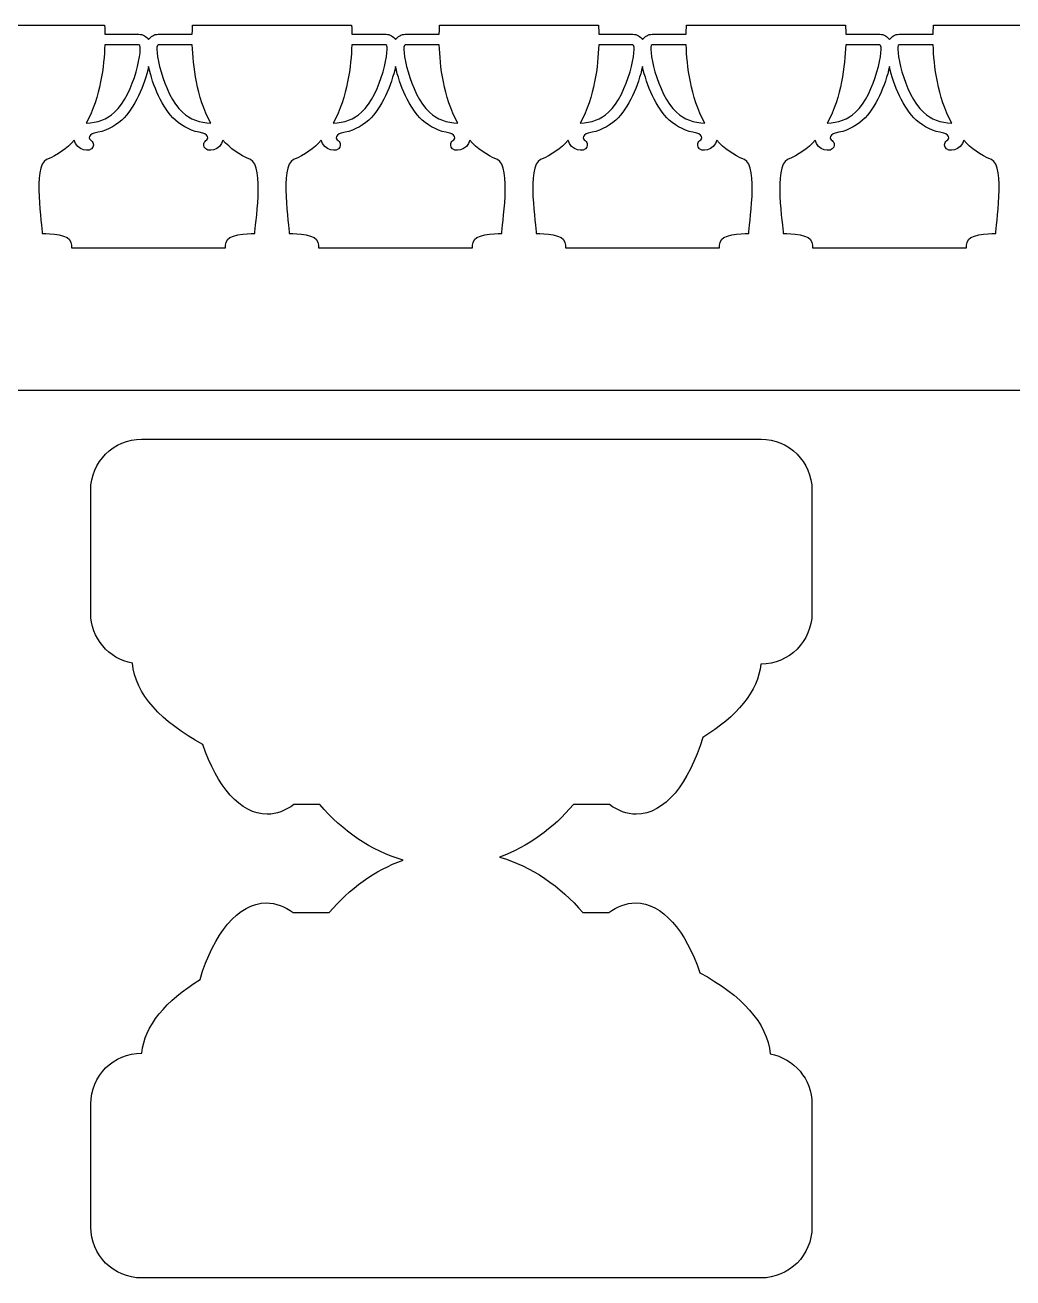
# Model space of a CAD drawing. Header units: centimetres. Extents: x -12.2 to 11, y -12.2 to 12.1.
# Drawn here: x -2.93 to 2.61, y -12.15 to -5.12 of the extents above; entities that cross this region are included whole.
import ezdxf

# ---------------------------------------------------------------- set-up
doc = ezdxf.new("R2010")
doc.units = ezdxf.units.CM
doc.header["$MEASUREMENT"] = 0
doc.layers.add('Layer 1', color=7, linetype='Continuous')

msp = doc.modelspace()

# ---------------------------------------------------------------- linework, layer by layer
at = {"layer": 'Layer 1'}
for points, knots in [([(6.08661, -5.21404), (6.07653, -5.18811), (6.05272, -5.17126), (6.02594, -5.17126), (6.02594, -5.17126), (6.02594, -5.17126), (5.83454, -5.17125), (5.83454, -5.17125), (5.83454, -5.17125), (5.83412, -5.13871), (5.83248, -5.11942), (5.83248, -5.11942), (5.83248, -5.11942), (5.83248, -5.11942), (5.38671, -5.11942), (5.38671, -5.11942), (5.38671, -5.11942), (5.38671, -5.11942), (4.94078, -5.11942), (4.94078, -5.11942), (4.94078, -5.11942), (4.94078, -5.11942), (4.93919, -5.13871), (4.93882, -5.17125), (4.93882, -5.17125), (4.93882, -5.17125), (4.74747, -5.17125), (4.74747, -5.17125), (4.74747, -5.17125), (4.72551, -5.17125), (4.70561, -5.18268), (4.69365, -5.20107), (4.69365, -5.20107), (4.68161, -5.18268), (4.66171, -5.17125), (4.63981, -5.17125), (4.63981, -5.17125), (4.63981, -5.17125), (4.44841, -5.17125), (4.44841, -5.17125), (4.44841, -5.17125), (4.44799, -5.13871), (4.4464, -5.11942), (4.4464, -5.11942), (4.4464, -5.11942), (4.4464, -5.11942), (4.00058, -5.11942), (4.00058, -5.11942), (4.00058, -5.11942), (4.00058, -5.11942), (3.55462, -5.11942), (3.55462, -5.11942), (3.55462, -5.11942), (3.55462, -5.11942), (3.55306, -5.13871), (3.55264, -5.17125), (3.55264, -5.17125), (3.55264, -5.17125), (3.36129, -5.17125), (3.36129, -5.17125), (3.36129, -5.17125), (3.33933, -5.17125), (3.31949, -5.18268), (3.3075, -5.20107), (3.3075, -5.20107), (3.29546, -5.18268), (3.27562, -5.17125), (3.25366, -5.17125), (3.25366, -5.17125), (3.25366, -5.17125), (3.06229, -5.17125), (3.06229, -5.17125), (3.06229, -5.17125), (3.06184, -5.13871), (3.06028, -5.11942), (3.06028, -5.11942), (3.06028, -5.11942), (3.06028, -5.11942), (2.61445, -5.11942), (2.61445, -5.11942), (2.61445, -5.11942), (2.61445, -5.11942), (2.1685, -5.11942), (2.1685, -5.11942), (2.1685, -5.11942), (2.1685, -5.11942), (2.16694, -5.13871), (2.16654, -5.17125), (2.16654, -5.17125), (2.16654, -5.17125), (1.97519, -5.17125), (1.97519, -5.17125), (1.97519, -5.17125), (1.95326, -5.17125), (1.93339, -5.18268), (1.92137, -5.20107), (1.92137, -5.20107), (1.90928, -5.18268), (1.88949, -5.17125), (1.86753, -5.17125), (1.86753, -5.17125), (1.86753, -5.17125), (1.67619, -5.17125), (1.67619, -5.17125), (1.67619, -5.17125), (1.67571, -5.13871), (1.67415, -5.11942), (1.67415, -5.11942), (1.67415, -5.11942), (1.67415, -5.11942), (1.2283, -5.11942), (1.2283, -5.11942), (1.2283, -5.11942), (1.2283, -5.11942), (0.78237, -5.11942), (0.78237, -5.11942), (0.78237, -5.11942), (0.78237, -5.11942), (0.78078, -5.13871), (0.78039, -5.17125), (0.78039, -5.17125), (0.78039, -5.17125), (0.58902, -5.17125), (0.58902, -5.17125), (0.58902, -5.17125), (0.56706, -5.17125), (0.54722, -5.18268), (0.53523, -5.20107), (0.53523, -5.20107), (0.52316, -5.18268), (0.50337, -5.17125), (0.48141, -5.17125), (0.48141, -5.17125), (0.48141, -5.17125), (0.29006, -5.17125), (0.29006, -5.17125), (0.29006, -5.17125), (0.28964, -5.13871), (0.288, -5.11942), (0.288, -5.11942), (0.288, -5.11942), (0.288, -5.11942), (-0.15782, -5.11942), (-0.15782, -5.11942), (-0.15782, -5.11942), (-0.15782, -5.11942), (-0.60375, -5.11942), (-0.60375, -5.11942), (-0.60375, -5.11942), (-0.60375, -5.11942), (-0.60531, -5.13871), (-0.60573, -5.17125), (-0.60573, -5.17125), (-0.60573, -5.17125), (-0.79708, -5.17125), (-0.79708, -5.17125), (-0.79708, -5.17125), (-0.81907, -5.17125), (-0.83888, -5.18268), (-0.85092, -5.20107), (-0.85092, -5.20107), (-0.86296, -5.18268), (-0.8828, -5.17125), (-0.90476, -5.17125), (-0.90476, -5.17125), (-0.90476, -5.17125), (-1.09612, -5.17125), (-1.09612, -5.17125), (-1.09612, -5.17125), (-1.09657, -5.13871), (-1.09818, -5.11942), (-1.09818, -5.11942), (-1.09818, -5.11942), (-1.09818, -5.11942), (-1.54406, -5.11942), (-1.54406, -5.11942), (-1.54406, -5.11942), (-1.54406, -5.11942), (-1.9902, -5.11942), (-1.9902, -5.11942), (-1.9902, -5.11942), (-1.9902, -5.11942), (-1.99173, -5.13871), (-1.99218, -5.17125), (-1.99218, -5.17125), (-1.99218, -5.17125), (-2.18353, -5.17125), (-2.18353, -5.17125), (-2.18353, -5.17125), (-2.20549, -5.17125), (-2.22531, -5.18268), (-2.23735, -5.20107), (-2.23735, -5.20107), (-2.24939, -5.18268), (-2.26923, -5.17125), (-2.29117, -5.17125), (-2.29117, -5.17125), (-2.29117, -5.17125), (-2.48253, -5.17125), (-2.48253, -5.17125), (-2.48253, -5.17125), (-2.48295, -5.13871), (-2.48459, -5.11942), (-2.48459, -5.11942), (-2.48459, -5.11942), (-2.48459, -5.11942), (-2.93042, -5.11942), (-2.93042, -5.11942), (-2.93042, -5.11942), (-2.93042, -5.11942), (-3.37635, -5.11942), (-3.37635, -5.11942), (-3.37635, -5.11942), (-3.37635, -5.11942), (-3.37794, -5.13871), (-3.37836, -5.17125), (-3.37836, -5.17125), (-3.37836, -5.17125), (-3.56971, -5.17125), (-3.56971, -5.17125), (-3.56971, -5.17125), (-3.59167, -5.17125), (-3.61151, -5.18268), (-3.62355, -5.20107), (-3.62355, -5.20107), (-3.63559, -5.18268), (-3.65543, -5.17125), (-3.67737, -5.17125), (-3.67737, -5.17125), (-3.67737, -5.17125), (-3.86871, -5.17125), (-3.86871, -5.17125), (-3.86871, -5.17125), (-3.86919, -5.13871), (-3.87077, -5.11942), (-3.87077, -5.11942), (-3.87077, -5.11942), (-3.87077, -5.11942), (-4.31668, -5.11942), (-4.31668, -5.11942), (-4.31668, -5.11942), (-4.31668, -5.11942), (-4.76261, -5.11942), (-4.76261, -5.11942), (-4.76261, -5.11942), (-4.76261, -5.11942), (-4.76417, -5.13871), (-4.76462, -5.17125), (-4.76462, -5.17125), (-4.76462, -5.17125), (-4.95599, -5.17125), (-4.95599, -5.17125), (-4.95599, -5.17125), (-4.97795, -5.17125), (-4.99779, -5.18268), (-5.00981, -5.20107), (-5.00981, -5.20107), (-5.02188, -5.18268), (-5.04169, -5.17125), (-5.06363, -5.17125), (-5.06363, -5.17125), (-5.06363, -5.17125), (-5.255, -5.17125), (-5.255, -5.17125), (-5.255, -5.17125), (-5.25542, -5.13871), (-5.25704, -5.11942), (-5.25704, -5.11942), (-5.25704, -5.11942), (-5.25704, -5.11942), (-5.70288, -5.11942), (-5.70288, -5.11942), (-5.70288, -5.11942), (-5.70288, -5.11942), (-6.14881, -5.11942), (-6.14881, -5.11942), (-6.14881, -5.11942), (-6.14881, -5.11942), (-6.15037, -5.13871), (-6.15082, -5.17125), (-6.15082, -5.17125), (-6.15082, -5.17125), (-6.34217, -5.17125), (-6.34217, -5.17125), (-6.34217, -5.17125), (-6.36897, -5.17125), (-6.39278, -5.1881), (-6.40284, -5.21403), (-6.40284, -5.21403), (-6.4288, -5.28108), (-6.36355, -5.54584), (-6.24552, -5.65313), (-6.24552, -5.65313), (-6.20226, -5.69239), (-6.14985, -5.71679), (-6.09098, -5.72547), (-6.09098, -5.72547), (-6.07484, -5.73116), (-6.06225, -5.74357), (-6.06349, -5.75328), (-6.06349, -5.75328), (-6.06563, -5.76947), (-6.09606, -5.77236), (-6.08331, -5.80419), (-6.08331, -5.80419), (-6.06913, -5.83964), (-5.99105, -5.82176), (-5.97906, -5.76532), (-5.97906, -5.76532), (-5.93789, -5.81123), (-5.88693, -5.84951), (-5.82401, -5.87473), (-5.82401, -5.87473), (-5.74254, -5.90743), (-5.79975, -6.25345), (-5.79975, -6.28912), (-5.79975, -6.28912), (-5.79975, -6.28912), (-5.92977, -6.28912), (-5.95271, -6.32354), (-5.95271, -6.32354), (-5.96692, -6.34479), (-5.96417, -6.36931), (-5.96417, -6.36931), (-5.96417, -6.36931), (-5.96417, -6.36931), (-5.96433, -6.36936), (-5.96436, -6.36936), (-5.96436, -6.36936), (-5.96436, -6.36936), (-6.05787, -6.36937), (-6.05787, -6.36937), (-6.05787, -6.36937), (-6.05787, -6.36937), (-6.05787, -7.17), (-6.05787, -7.17), (-6.05787, -7.17), (-6.05787, -7.17), (5.77173, -7.17), (5.77173, -7.17), (5.77173, -7.17), (5.77173, -7.17), (5.77173, -6.36937), (5.77173, -6.36937), (5.77173, -6.36937), (5.77173, -6.36937), (5.64838, -6.36937), (5.64838, -6.36937), (5.64838, -6.36937), (5.64833, -6.36937), (5.64822, -6.36932), (5.64822, -6.36932), (5.64822, -6.36932), (5.64822, -6.36932), (5.65097, -6.34474), (5.63666, -6.32355), (5.63666, -6.32355), (5.61372, -6.28913), (5.4837, -6.28913), (5.4837, -6.28913), (5.4837, -6.28913), (5.4837, -6.25344), (5.42652, -5.90744), (5.50799, -5.87474), (5.50799, -5.87474), (5.57096, -5.84947), (5.62187, -5.81129), (5.66306, -5.76533), (5.66306, -5.76533), (5.67505, -5.82177), (5.75312, -5.83965), (5.76725, -5.8042), (5.76725, -5.8042), (5.77998, -5.77237), (5.74963, -5.76951), (5.74746, -5.75329), (5.74746, -5.75329), (5.74627, -5.74358), (5.75889, -5.73117), (5.77495, -5.72548), (5.77495, -5.72548), (5.83387, -5.7168), (5.88621, -5.69241), (5.92947, -5.65314), (5.92947, -5.65314), (6.04734, -5.54585), (6.11254, -5.28108), (6.08661, -5.21404)], [0, 0, 0, 0, 0.0102041, 0.0102041, 0.0102041, 0.0102041, 0.0204082, 0.0204082, 0.0204082, 0.0204082, 0.0306122, 0.0306122, 0.0306122, 0.0306122, 0.0408163, 0.0408163, 0.0408163, 0.0408163, 0.0510204, 0.0510204, 0.0510204, 0.0510204, 0.0612245, 0.0612245, 0.0612245, 0.0612245, 0.0714286, 0.0714286, 0.0714286, 0.0714286, 0.0816327, 0.0816327, 0.0816327, 0.0816327, 0.0918367, 0.0918367, 0.0918367, 0.0918367, 0.1020408, 0.1020408, 0.1020408, 0.1020408, 0.1122449, 0.1122449, 0.1122449, 0.1122449, 0.122449, 0.122449, 0.122449, 0.122449, 0.1326531, 0.1326531, 0.1326531, 0.1326531, 0.1428571, 0.1428571, 0.1428571, 0.1428571, 0.1530612, 0.1530612, 0.1530612, 0.1530612, 0.1632653, 0.1632653, 0.1632653, 0.1632653, 0.1734694, 0.1734694, 0.1734694, 0.1734694, 0.1836735, 0.1836735, 0.1836735, 0.1836735, 0.1938776, 0.1938776, 0.1938776, 0.1938776, 0.2040816, 0.2040816, 0.2040816, 0.2040816, 0.2142857, 0.2142857, 0.2142857, 0.2142857, 0.2244898, 0.2244898, 0.2244898, 0.2244898, 0.2346939, 0.2346939, 0.2346939, 0.2346939, 0.244898, 0.244898, 0.244898, 0.244898, 0.255102, 0.255102, 0.255102, 0.255102, 0.2653061, 0.2653061, 0.2653061, 0.2653061, 0.2755102, 0.2755102, 0.2755102, 0.2755102, 0.2857143, 0.2857143, 0.2857143, 0.2857143, 0.2959184, 0.2959184, 0.2959184, 0.2959184, 0.3061224, 0.3061224, 0.3061224, 0.3061224, 0.3163265, 0.3163265, 0.3163265, 0.3163265, 0.3265306, 0.3265306, 0.3265306, 0.3265306, 0.3367347, 0.3367347, 0.3367347, 0.3367347, 0.3469388, 0.3469388, 0.3469388, 0.3469388, 0.3571429, 0.3571429, 0.3571429, 0.3571429, 0.3673469, 0.3673469, 0.3673469, 0.3673469, 0.377551, 0.377551, 0.377551, 0.377551, 0.3877551, 0.3877551, 0.3877551, 0.3877551, 0.3979592, 0.3979592, 0.3979592, 0.3979592, 0.4081633, 0.4081633, 0.4081633, 0.4081633, 0.4183673, 0.4183673, 0.4183673, 0.4183673, 0.4285714, 0.4285714, 0.4285714, 0.4285714, 0.4387755, 0.4387755, 0.4387755, 0.4387755, 0.4489796, 0.4489796, 0.4489796, 0.4489796, 0.4591837, 0.4591837, 0.4591837, 0.4591837, 0.4693878, 0.4693878, 0.4693878, 0.4693878, 0.4795918, 0.4795918, 0.4795918, 0.4795918, 0.4897959, 0.4897959, 0.4897959, 0.4897959, 0.5, 0.5, 0.5, 0.5, 0.5102041, 0.5102041, 0.5102041, 0.5102041, 0.5204082, 0.5204082, 0.5204082, 0.5204082, 0.5306122, 0.5306122, 0.5306122, 0.5306122, 0.5408163, 0.5408163, 0.5408163, 0.5408163, 0.5510204, 0.5510204, 0.5510204, 0.5510204, 0.5612245, 0.5612245, 0.5612245, 0.5612245, 0.5714286, 0.5714286, 0.5714286, 0.5714286, 0.5816327, 0.5816327, 0.5816327, 0.5816327, 0.5918367, 0.5918367, 0.5918367, 0.5918367, 0.6020408, 0.6020408, 0.6020408, 0.6020408, 0.6122449, 0.6122449, 0.6122449, 0.6122449, 0.622449, 0.622449, 0.622449, 0.622449, 0.6326531, 0.6326531, 0.6326531, 0.6326531, 0.6428571, 0.6428571, 0.6428571, 0.6428571, 0.6530612, 0.6530612, 0.6530612, 0.6530612, 0.6632653, 0.6632653, 0.6632653, 0.6632653, 0.6734694, 0.6734694, 0.6734694, 0.6734694, 0.6836735, 0.6836735, 0.6836735, 0.6836735, 0.6938776, 0.6938776, 0.6938776, 0.6938776, 0.7040816, 0.7040816, 0.7040816, 0.7040816, 0.7142857, 0.7142857, 0.7142857, 0.7142857, 0.7244898, 0.7244898, 0.7244898, 0.7244898, 0.7346939, 0.7346939, 0.7346939, 0.7346939, 0.744898, 0.744898, 0.744898, 0.744898, 0.755102, 0.755102, 0.755102, 0.755102, 0.7653061, 0.7653061, 0.7653061, 0.7653061, 0.7755102, 0.7755102, 0.7755102, 0.7755102, 0.7857143, 0.7857143, 0.7857143, 0.7857143, 0.7959184, 0.7959184, 0.7959184, 0.7959184, 0.8061224, 0.8061224, 0.8061224, 0.8061224, 0.8163265, 0.8163265, 0.8163265, 0.8163265, 0.8265306, 0.8265306, 0.8265306, 0.8265306, 0.8367347, 0.8367347, 0.8367347, 0.8367347, 0.8469388, 0.8469388, 0.8469388, 0.8469388, 0.8571429, 0.8571429, 0.8571429, 0.8571429, 0.8673469, 0.8673469, 0.8673469, 0.8673469, 0.877551, 0.877551, 0.877551, 0.877551, 0.8877551, 0.8877551, 0.8877551, 0.8877551, 0.8979592, 0.8979592, 0.8979592, 0.8979592, 0.9081633, 0.9081633, 0.9081633, 0.9081633, 0.9183673, 0.9183673, 0.9183673, 0.9183673, 0.9285714, 0.9285714, 0.9285714, 0.9285714, 0.9387755, 0.9387755, 0.9387755, 0.9387755, 0.9489796, 0.9489796, 0.9489796, 0.9489796, 0.9591837, 0.9591837, 0.9591837, 0.9591837, 0.9693878, 0.9693878, 0.9693878, 0.9693878, 0.9795918, 0.9795918, 0.9795918, 0.9795918, 1, 1, 1, 1]), ([(-2.4833, -5.231), (-2.42467, -5.231), (-2.31148, -5.231), (-2.29137, -5.231), (-2.29137, -5.231), (-2.26399, -5.231), (-2.31651, -5.50741), (-2.42829, -5.60901), (-2.42829, -5.60901), (-2.47152, -5.64819), (-2.52476, -5.66844), (-2.58712, -5.66936), (-2.58712, -5.66936), (-2.50669, -5.52373), (-2.48685, -5.34442), (-2.4833, -5.231)], [0, 0, 0, 0, 0.2, 0.2, 0.2, 0.2, 0.4, 0.4, 0.4, 0.4, 0.6, 0.6, 0.6, 0.6, 1, 1, 1, 1]), ([(-2.18374, -5.231), (-2.16361, -5.231), (-2.05047, -5.231), (-1.99181, -5.231), (-1.99181, -5.231), (-1.98824, -5.34443), (-1.96845, -5.52374), (-1.88804, -5.66936), (-1.88804, -5.66936), (-1.95032, -5.66843), (-2.00364, -5.64819), (-2.04684, -5.60901), (-2.04684, -5.60901), (-2.15858, -5.50741), (-2.21112, -5.231), (-2.18374, -5.231)], [0, 0, 0, 0, 0.2, 0.2, 0.2, 0.2, 0.4, 0.4, 0.4, 0.4, 0.6, 0.6, 0.6, 0.6, 1, 1, 1, 1]), ([(-1.09707, -5.231), (-1.03849, -5.231), (-0.92525, -5.231), (-0.90517, -5.231), (-0.90517, -5.231), (-0.87776, -5.231), (-0.93031, -5.50741), (-1.04207, -5.60901), (-1.04207, -5.60901), (-1.08528, -5.64819), (-1.13859, -5.66844), (-1.2009, -5.66936), (-1.2009, -5.66936), (-1.12048, -5.52373), (-1.10064, -5.34442), (-1.09707, -5.231)], [0, 0, 0, 0, 0.2, 0.2, 0.2, 0.2, 0.4, 0.4, 0.4, 0.4, 0.6, 0.6, 0.6, 0.6, 1, 1, 1, 1]), ([(-0.79751, -5.231), (-0.7774, -5.231), (-0.66427, -5.231), (-0.60558, -5.231), (-0.60558, -5.231), (-0.60203, -5.34443), (-0.58222, -5.52374), (-0.50184, -5.66936), (-0.50184, -5.66936), (-0.56412, -5.66843), (-0.61744, -5.64819), (-0.66062, -5.60901), (-0.66062, -5.60901), (-0.77237, -5.50741), (-0.82489, -5.231), (-0.79751, -5.231)], [0, 0, 0, 0, 0.2, 0.2, 0.2, 0.2, 0.4, 0.4, 0.4, 0.4, 0.6, 0.6, 0.6, 0.6, 1, 1, 1, 1]), ([(0.28914, -5.231), (0.34775, -5.231), (0.46096, -5.231), (0.48107, -5.231), (0.48107, -5.231), (0.50845, -5.231), (0.45593, -5.50741), (0.34417, -5.60901), (0.34417, -5.60901), (0.30094, -5.64819), (0.2477, -5.66844), (0.18531, -5.66936), (0.18531, -5.66936), (0.26575, -5.52373), (0.28559, -5.34442), (0.28914, -5.231)], [0, 0, 0, 0, 0.2, 0.2, 0.2, 0.2, 0.4, 0.4, 0.4, 0.4, 0.6, 0.6, 0.6, 0.6, 1, 1, 1, 1]), ([(0.5887, -5.231), (0.60886, -5.231), (0.72197, -5.231), (0.78063, -5.231), (0.78063, -5.231), (0.7842, -5.34443), (0.80402, -5.52374), (0.8844, -5.66936), (0.8844, -5.66936), (0.82212, -5.66843), (0.7688, -5.64819), (0.72562, -5.60901), (0.72562, -5.60901), (0.61386, -5.50741), (0.56131, -5.231), (0.5887, -5.231)], [0, 0, 0, 0, 0.2, 0.2, 0.2, 0.2, 0.4, 0.4, 0.4, 0.4, 0.6, 0.6, 0.6, 0.6, 1, 1, 1, 1]), ([(1.67534, -5.231), (1.73397, -5.231), (1.84719, -5.231), (1.86727, -5.231), (1.86727, -5.231), (1.89468, -5.231), (1.84211, -5.50741), (1.73035, -5.60901), (1.73035, -5.60901), (1.68712, -5.64819), (1.63386, -5.66844), (1.57152, -5.66936), (1.57152, -5.66936), (1.65195, -5.52373), (1.67185, -5.34442), (1.67534, -5.231)], [0, 0, 0, 0, 0.2, 0.2, 0.2, 0.2, 0.4, 0.4, 0.4, 0.4, 0.6, 0.6, 0.6, 0.6, 1, 1, 1, 1]), ([(1.97496, -5.231), (1.99512, -5.231), (2.10823, -5.231), (2.16692, -5.231), (2.16692, -5.231), (2.17047, -5.34443), (2.19028, -5.52374), (2.27072, -5.66936), (2.27072, -5.66936), (2.20841, -5.66843), (2.15507, -5.64819), (2.11192, -5.60901), (2.11192, -5.60901), (2.00006, -5.50741), (1.94752, -5.231), (1.97496, -5.231)], [0, 0, 0, 0, 0.2, 0.2, 0.2, 0.2, 0.4, 0.4, 0.4, 0.4, 0.6, 0.6, 0.6, 0.6, 1, 1, 1, 1]), ([(-2.80953, -5.87473), (-2.74656, -5.84946), (-2.69565, -5.81128), (-2.65448, -5.76527), (-2.65448, -5.76527), (-2.64247, -5.82176), (-2.56436, -5.83964), (-2.55023, -5.80419), (-2.55023, -5.80419), (-2.53748, -5.77236), (-2.56793, -5.76948), (-2.57007, -5.75323), (-2.57007, -5.75323), (-2.57126, -5.74357), (-2.55867, -5.73116), (-2.54255, -5.7254), (-2.54255, -5.7254), (-2.48365, -5.7168), (-2.43127, -5.69238), (-2.38803, -5.65314), (-2.38803, -5.65314), (-2.31376, -5.5857), (-2.26047, -5.456), (-2.23753, -5.35234), (-2.23753, -5.35234), (-2.21459, -5.456), (-2.16128, -5.5857), (-2.08703, -5.65314), (-2.08703, -5.65314), (-2.04377, -5.69238), (-1.99136, -5.7168), (-1.93251, -5.7254), (-1.93251, -5.7254), (-1.91634, -5.73117), (-1.90378, -5.74358), (-1.90499, -5.75323), (-1.90499, -5.75323), (-1.90713, -5.76948), (-1.93759, -5.77236), (-1.92481, -5.80419), (-1.92481, -5.80419), (-1.91063, -5.83964), (-1.8326, -5.82176), (-1.82062, -5.76527), (-1.82062, -5.76527), (-1.7794, -5.81123), (-1.72849, -5.84946), (-1.66555, -5.87473), (-1.66555, -5.87473), (-1.58408, -5.90743), (-1.64131, -6.25343), (-1.64131, -6.28912), (-1.64131, -6.28912), (-1.64131, -6.28912), (-1.77133, -6.28912), (-1.79427, -6.32354), (-1.79427, -6.32354), (-1.80843, -6.34479), (-1.80573, -6.36931), (-1.80573, -6.36931), (-1.80573, -6.36931), (-1.80573, -6.36931), (-1.80589, -6.36936), (-1.80592, -6.36936), (-1.80592, -6.36936), (-1.80592, -6.36936), (-2.6692, -6.36937), (-2.6692, -6.36937), (-2.6692, -6.36937), (-2.66923, -6.36937), (-2.66939, -6.36932), (-2.66939, -6.36932), (-2.66939, -6.36932), (-2.66939, -6.36932), (-2.66664, -6.34474), (-2.6809, -6.32355), (-2.6809, -6.32355), (-2.70387, -6.28913), (-2.83386, -6.28913), (-2.83386, -6.28913), (-2.83386, -6.28913), (-2.83379, -6.25348), (-2.89102, -5.90743), (-2.80953, -5.87473)], [0, 0, 0, 0, 0.0454545, 0.0454545, 0.0454545, 0.0454545, 0.0909091, 0.0909091, 0.0909091, 0.0909091, 0.1363636, 0.1363636, 0.1363636, 0.1363636, 0.1818182, 0.1818182, 0.1818182, 0.1818182, 0.2272727, 0.2272727, 0.2272727, 0.2272727, 0.2727273, 0.2727273, 0.2727273, 0.2727273, 0.3181818, 0.3181818, 0.3181818, 0.3181818, 0.3636364, 0.3636364, 0.3636364, 0.3636364, 0.4090909, 0.4090909, 0.4090909, 0.4090909, 0.4545455, 0.4545455, 0.4545455, 0.4545455, 0.5, 0.5, 0.5, 0.5, 0.5454545, 0.5454545, 0.5454545, 0.5454545, 0.5909091, 0.5909091, 0.5909091, 0.5909091, 0.6363636, 0.6363636, 0.6363636, 0.6363636, 0.6818182, 0.6818182, 0.6818182, 0.6818182, 0.7272727, 0.7272727, 0.7272727, 0.7272727, 0.7727273, 0.7727273, 0.7727273, 0.7727273, 0.8181818, 0.8181818, 0.8181818, 0.8181818, 0.8636364, 0.8636364, 0.8636364, 0.8636364, 0.9090909, 0.9090909, 0.9090909, 0.9090909, 1, 1, 1, 1]), ([(-1.42333, -5.87473), (-1.36041, -5.84946), (-1.30948, -5.81128), (-1.26826, -5.76527), (-1.26826, -5.76527), (-1.2563, -5.82176), (-1.1782, -5.83964), (-1.16407, -5.80419), (-1.16407, -5.80419), (-1.15129, -5.77236), (-1.18174, -5.76948), (-1.18391, -5.75323), (-1.18391, -5.75323), (-1.18513, -5.74357), (-1.17251, -5.73116), (-1.15639, -5.7254), (-1.15639, -5.7254), (-1.09752, -5.7168), (-1.04511, -5.69238), (-1.00187, -5.65314), (-1.00187, -5.65314), (-0.9276, -5.5857), (-0.87429, -5.456), (-0.85137, -5.35234), (-0.85137, -5.35234), (-0.82846, -5.456), (-0.77512, -5.5857), (-0.70087, -5.65314), (-0.70087, -5.65314), (-0.65758, -5.69238), (-0.6052, -5.7168), (-0.54635, -5.72545), (-0.54635, -5.72545), (-0.53018, -5.73117), (-0.51762, -5.74357), (-0.51886, -5.75328), (-0.51886, -5.75328), (-0.521, -5.76947), (-0.55143, -5.77236), (-0.53868, -5.80419), (-0.53868, -5.80419), (-0.5245, -5.83964), (-0.44642, -5.82176), (-0.43443, -5.76532), (-0.43443, -5.76532), (-0.39323, -5.81123), (-0.34228, -5.84951), (-0.27936, -5.87473), (-0.27936, -5.87473), (-0.19795, -5.90743), (-0.25515, -6.25343), (-0.25515, -6.28912), (-0.25515, -6.28912), (-0.25515, -6.28912), (-0.38514, -6.28912), (-0.40808, -6.32354), (-0.40808, -6.32354), (-0.42229, -6.34479), (-0.41956, -6.36931), (-0.41956, -6.36931), (-0.41956, -6.36931), (-0.41956, -6.36931), (-0.41969, -6.36936), (-0.41975, -6.36936), (-0.41975, -6.36936), (-0.41975, -6.36936), (-1.28296, -6.36937), (-1.28296, -6.36937), (-1.28296, -6.36937), (-1.28299, -6.36937), (-1.28317, -6.36932), (-1.28317, -6.36932), (-1.28317, -6.36932), (-1.28317, -6.36932), (-1.28039, -6.34474), (-1.29465, -6.32355), (-1.29465, -6.32355), (-1.31762, -6.28913), (-1.44758, -6.28913), (-1.44758, -6.28913), (-1.44758, -6.28913), (-1.44756, -6.25348), (-1.50482, -5.90743), (-1.42333, -5.87473)], [0, 0, 0, 0, 0.0454545, 0.0454545, 0.0454545, 0.0454545, 0.0909091, 0.0909091, 0.0909091, 0.0909091, 0.1363636, 0.1363636, 0.1363636, 0.1363636, 0.1818182, 0.1818182, 0.1818182, 0.1818182, 0.2272727, 0.2272727, 0.2272727, 0.2272727, 0.2727273, 0.2727273, 0.2727273, 0.2727273, 0.3181818, 0.3181818, 0.3181818, 0.3181818, 0.3636364, 0.3636364, 0.3636364, 0.3636364, 0.4090909, 0.4090909, 0.4090909, 0.4090909, 0.4545455, 0.4545455, 0.4545455, 0.4545455, 0.5, 0.5, 0.5, 0.5, 0.5454545, 0.5454545, 0.5454545, 0.5454545, 0.5909091, 0.5909091, 0.5909091, 0.5909091, 0.6363636, 0.6363636, 0.6363636, 0.6363636, 0.6818182, 0.6818182, 0.6818182, 0.6818182, 0.7272727, 0.7272727, 0.7272727, 0.7272727, 0.7727273, 0.7727273, 0.7727273, 0.7727273, 0.8181818, 0.8181818, 0.8181818, 0.8181818, 0.8636364, 0.8636364, 0.8636364, 0.8636364, 0.9090909, 0.9090909, 0.9090909, 0.9090909, 1, 1, 1, 1]), ([(-0.03709, -5.87473), (0.02585, -5.84952), (0.07681, -5.81128), (0.11796, -5.76532), (0.11796, -5.76532), (0.12997, -5.82176), (0.20805, -5.83964), (0.22221, -5.80419), (0.22221, -5.80419), (0.23494, -5.77236), (0.20446, -5.76948), (0.20237, -5.75328), (0.20237, -5.75328), (0.20115, -5.74357), (0.2138, -5.73116), (0.22986, -5.72545), (0.22986, -5.72545), (0.28878, -5.7168), (0.34114, -5.69238), (0.3844, -5.65314), (0.3844, -5.65314), (0.45867, -5.5857), (0.51193, -5.456), (0.5349, -5.35234), (0.5349, -5.35234), (0.55784, -5.456), (0.61113, -5.5857), (0.6854, -5.65314), (0.6854, -5.65314), (0.72869, -5.69238), (0.78105, -5.7168), (0.83994, -5.72545), (0.83994, -5.72545), (0.85611, -5.73117), (0.86867, -5.74357), (0.86743, -5.75328), (0.86743, -5.75328), (0.86529, -5.76947), (0.83483, -5.77236), (0.84761, -5.80419), (0.84761, -5.80419), (0.86179, -5.83964), (0.93987, -5.82176), (0.95183, -5.76532), (0.95183, -5.76532), (0.99303, -5.81123), (1.04396, -5.84946), (1.1069, -5.87473), (1.1069, -5.87473), (1.18834, -5.90743), (1.13114, -6.25343), (1.13114, -6.28912), (1.13114, -6.28912), (1.13114, -6.28912), (1.00112, -6.28912), (0.97813, -6.32354), (0.97813, -6.32354), (0.96397, -6.34479), (0.9667, -6.36931), (0.9667, -6.36931), (0.9667, -6.36931), (0.9667, -6.36931), (0.96654, -6.36936), (0.96654, -6.36936), (0.96654, -6.36936), (0.96654, -6.36936), (0.10321, -6.36937), (0.10321, -6.36937), (0.10321, -6.36937), (0.10313, -6.36937), (0.10297, -6.36932), (0.10297, -6.36932), (0.10297, -6.36932), (0.10297, -6.36932), (0.10575, -6.34474), (0.09151, -6.32355), (0.09151, -6.32355), (0.06854, -6.28913), (-0.06145, -6.28913), (-0.06145, -6.28913), (-0.06145, -6.28913), (-0.06136, -6.25348), (-0.11853, -5.90743), (-0.03709, -5.87473)], [0, 0, 0, 0, 0.0454545, 0.0454545, 0.0454545, 0.0454545, 0.0909091, 0.0909091, 0.0909091, 0.0909091, 0.1363636, 0.1363636, 0.1363636, 0.1363636, 0.1818182, 0.1818182, 0.1818182, 0.1818182, 0.2272727, 0.2272727, 0.2272727, 0.2272727, 0.2727273, 0.2727273, 0.2727273, 0.2727273, 0.3181818, 0.3181818, 0.3181818, 0.3181818, 0.3636364, 0.3636364, 0.3636364, 0.3636364, 0.4090909, 0.4090909, 0.4090909, 0.4090909, 0.4545455, 0.4545455, 0.4545455, 0.4545455, 0.5, 0.5, 0.5, 0.5, 0.5454545, 0.5454545, 0.5454545, 0.5454545, 0.5909091, 0.5909091, 0.5909091, 0.5909091, 0.6363636, 0.6363636, 0.6363636, 0.6363636, 0.6818182, 0.6818182, 0.6818182, 0.6818182, 0.7272727, 0.7272727, 0.7272727, 0.7272727, 0.7727273, 0.7727273, 0.7727273, 0.7727273, 0.8181818, 0.8181818, 0.8181818, 0.8181818, 0.8636364, 0.8636364, 0.8636364, 0.8636364, 0.9090909, 0.9090909, 0.9090909, 0.9090909, 1, 1, 1, 1]), ([(1.34911, -5.87473), (1.41203, -5.84946), (1.46296, -5.81128), (1.50413, -5.76532), (1.50413, -5.76532), (1.51614, -5.82176), (1.59425, -5.83964), (1.60838, -5.80419), (1.60838, -5.80419), (1.62111, -5.77236), (1.59065, -5.76948), (1.58854, -5.75328), (1.58854, -5.75328), (1.58735, -5.74357), (1.59997, -5.73116), (1.61603, -5.72545), (1.61603, -5.72545), (1.67493, -5.7168), (1.72734, -5.69238), (1.77057, -5.65314), (1.77057, -5.65314), (1.84481, -5.5857), (1.89813, -5.456), (1.92107, -5.35234), (1.92107, -5.35234), (1.94393, -5.456), (1.9973, -5.5857), (2.07154, -5.65314), (2.07154, -5.65314), (2.11483, -5.69238), (2.16721, -5.7168), (2.22608, -5.72545), (2.22608, -5.72545), (2.24225, -5.73117), (2.25481, -5.74357), (2.25357, -5.75323), (2.25357, -5.75323), (2.25143, -5.76948), (2.22103, -5.77236), (2.23375, -5.80419), (2.23375, -5.80419), (2.24793, -5.83964), (2.32601, -5.82176), (2.338, -5.76532), (2.338, -5.76532), (2.3792, -5.81123), (2.4301, -5.84946), (2.49302, -5.87473), (2.49302, -5.87473), (2.57449, -5.90743), (2.51728, -6.25343), (2.51728, -6.28912), (2.51728, -6.28912), (2.51728, -6.28912), (2.38726, -6.28912), (2.36435, -6.32354), (2.36435, -6.32354), (2.35012, -6.34479), (2.35284, -6.36931), (2.35284, -6.36931), (2.35284, -6.36931), (2.35284, -6.36931), (2.35268, -6.36936), (2.35268, -6.36936), (2.35268, -6.36936), (2.35268, -6.36936), (1.48937, -6.36937), (1.48937, -6.36937), (1.48937, -6.36937), (1.48932, -6.36937), (1.48916, -6.36932), (1.48916, -6.36932), (1.48916, -6.36932), (1.48916, -6.36932), (1.49191, -6.34474), (1.47765, -6.32355), (1.47765, -6.32355), (1.45474, -6.28913), (1.32475, -6.28913), (1.32475, -6.28913), (1.32475, -6.28913), (1.32485, -6.25348), (1.26762, -5.90743), (1.34911, -5.87473)], [0, 0, 0, 0, 0.0454545, 0.0454545, 0.0454545, 0.0454545, 0.0909091, 0.0909091, 0.0909091, 0.0909091, 0.1363636, 0.1363636, 0.1363636, 0.1363636, 0.1818182, 0.1818182, 0.1818182, 0.1818182, 0.2272727, 0.2272727, 0.2272727, 0.2272727, 0.2727273, 0.2727273, 0.2727273, 0.2727273, 0.3181818, 0.3181818, 0.3181818, 0.3181818, 0.3636364, 0.3636364, 0.3636364, 0.3636364, 0.4090909, 0.4090909, 0.4090909, 0.4090909, 0.4545455, 0.4545455, 0.4545455, 0.4545455, 0.5, 0.5, 0.5, 0.5, 0.5454545, 0.5454545, 0.5454545, 0.5454545, 0.5909091, 0.5909091, 0.5909091, 0.5909091, 0.6363636, 0.6363636, 0.6363636, 0.6363636, 0.6818182, 0.6818182, 0.6818182, 0.6818182, 0.7272727, 0.7272727, 0.7272727, 0.7272727, 0.7727273, 0.7727273, 0.7727273, 0.7727273, 0.8181818, 0.8181818, 0.8181818, 0.8181818, 0.8636364, 0.8636364, 0.8636364, 0.8636364, 0.9090909, 0.9090909, 0.9090909, 0.9090909, 1, 1, 1, 1]), ([(0.14764, -9.49407), (0.14764, -9.49407), (0.34949, -9.49407), (0.34949, -9.49407), (0.34949, -9.49407), (0.3964, -9.52931), (0.44709, -9.54852), (0.50001, -9.54852), (0.50001, -9.54852), (0.65852, -9.54852), (0.79711, -9.37567), (0.8727, -9.11802), (0.8727, -9.11802), (1.06484, -9.00081), (1.18335, -8.85918), (1.19957, -8.70583), (1.19957, -8.70583), (1.19957, -8.70583), (1.20028, -8.70582), (1.20028, -8.70582), (1.20028, -8.70582), (1.35805, -8.70582), (1.486, -8.57789), (1.486, -8.42007), (1.486, -8.42007), (1.486, -8.42007), (1.486, -7.72945), (1.486, -7.72945), (1.486, -7.72945), (1.486, -7.57165), (1.35805, -7.4437), (1.20028, -7.4437), (1.20028, -7.4437), (1.20028, -7.4437), (-2.27634, -7.44371), (-2.27634, -7.44371), (-2.27634, -7.44371), (-2.43414, -7.44371), (-2.56209, -7.57166), (-2.56209, -7.72946), (-2.56209, -7.72946), (-2.56209, -7.72946), (-2.56209, -8.42008), (-2.56209, -8.42008), (-2.56209, -8.42008), (-2.56209, -8.5602), (-2.46115, -8.67649), (-2.32804, -8.70088), (-2.32804, -8.70088), (-2.31224, -8.8736), (-2.16662, -9.03153), (-1.9323, -9.15689), (-1.9323, -9.15689), (-1.85459, -9.39292), (-1.72211, -9.54853), (-1.57167, -9.54853), (-1.57167, -9.54853), (-1.51873, -9.54853), (-1.46803, -9.52927), (-1.42117, -9.49408), (-1.42117, -9.49408), (-1.42117, -9.49408), (-1.27582, -9.49407), (-1.27582, -9.49407), (-1.27582, -9.49407), (-1.14948, -9.64348), (-0.98896, -9.75315), (-0.80917, -9.80607), (-0.80917, -9.80607), (-0.96781, -9.86372), (-1.1096, -9.96625), (-1.22367, -10.10105), (-1.22367, -10.10105), (-1.22367, -10.10105), (-1.42552, -10.10105), (-1.42552, -10.10105), (-1.42552, -10.10105), (-1.47243, -10.06581), (-1.52312, -10.04655), (-1.57604, -10.04655), (-1.57604, -10.04655), (-1.73455, -10.04655), (-1.87314, -10.2194), (-1.94873, -10.47711), (-1.94873, -10.47711), (-2.14084, -10.59432), (-2.25938, -10.73595), (-2.2756, -10.8893), (-2.2756, -10.8893), (-2.2756, -10.8893), (-2.27629, -10.8893), (-2.27629, -10.8893), (-2.27629, -10.8893), (-2.43409, -10.8893), (-2.56204, -11.01723), (-2.56204, -11.17505), (-2.56204, -11.17505), (-2.56204, -11.17505), (-2.56204, -11.86561), (-2.56204, -11.86561), (-2.56204, -11.86561), (-2.56204, -12.02343), (-2.43409, -12.15139), (-2.27629, -12.15139), (-2.27629, -12.15139), (-2.27629, -12.15139), (1.20036, -12.15139), (1.20036, -12.15139), (1.20036, -12.15139), (1.35813, -12.15139), (1.48608, -12.02344), (1.48608, -11.86561), (1.48608, -11.86561), (1.48608, -11.86561), (1.48608, -11.17505), (1.48608, -11.17505), (1.48608, -11.17505), (1.48608, -11.0349), (1.38519, -10.91859), (1.25203, -10.89419), (1.25203, -10.89419), (1.23623, -10.7215), (1.09061, -10.56354), (0.85629, -10.43818), (0.85629, -10.43818), (0.77858, -10.20215), (0.64613, -10.04654), (0.49569, -10.04654), (0.49569, -10.04654), (0.44272, -10.04654), (0.39203, -10.06583), (0.34517, -10.10104), (0.34517, -10.10104), (0.34517, -10.10104), (0.19981, -10.10105), (0.19981, -10.10105), (0.19981, -10.10105), (0.0735, -9.95164), (-0.08702, -9.84197), (-0.26681, -9.789), (-0.26681, -9.789), (-0.10819, -9.73143), (0.0336, -9.62888), (0.14764, -9.49407)], [0, 0, 0, 0, 0.027027, 0.027027, 0.027027, 0.027027, 0.0540541, 0.0540541, 0.0540541, 0.0540541, 0.0810811, 0.0810811, 0.0810811, 0.0810811, 0.1081081, 0.1081081, 0.1081081, 0.1081081, 0.1351351, 0.1351351, 0.1351351, 0.1351351, 0.1621622, 0.1621622, 0.1621622, 0.1621622, 0.1891892, 0.1891892, 0.1891892, 0.1891892, 0.2162162, 0.2162162, 0.2162162, 0.2162162, 0.2432432, 0.2432432, 0.2432432, 0.2432432, 0.2702703, 0.2702703, 0.2702703, 0.2702703, 0.2972973, 0.2972973, 0.2972973, 0.2972973, 0.3243243, 0.3243243, 0.3243243, 0.3243243, 0.3513514, 0.3513514, 0.3513514, 0.3513514, 0.3783784, 0.3783784, 0.3783784, 0.3783784, 0.4054054, 0.4054054, 0.4054054, 0.4054054, 0.4324324, 0.4324324, 0.4324324, 0.4324324, 0.4594595, 0.4594595, 0.4594595, 0.4594595, 0.4864865, 0.4864865, 0.4864865, 0.4864865, 0.5135135, 0.5135135, 0.5135135, 0.5135135, 0.5405405, 0.5405405, 0.5405405, 0.5405405, 0.5675676, 0.5675676, 0.5675676, 0.5675676, 0.5945946, 0.5945946, 0.5945946, 0.5945946, 0.6216216, 0.6216216, 0.6216216, 0.6216216, 0.6486486, 0.6486486, 0.6486486, 0.6486486, 0.6756757, 0.6756757, 0.6756757, 0.6756757, 0.7027027, 0.7027027, 0.7027027, 0.7027027, 0.7297297, 0.7297297, 0.7297297, 0.7297297, 0.7567568, 0.7567568, 0.7567568, 0.7567568, 0.7837838, 0.7837838, 0.7837838, 0.7837838, 0.8108108, 0.8108108, 0.8108108, 0.8108108, 0.8378378, 0.8378378, 0.8378378, 0.8378378, 0.8648649, 0.8648649, 0.8648649, 0.8648649, 0.8918919, 0.8918919, 0.8918919, 0.8918919, 0.9189189, 0.9189189, 0.9189189, 0.9189189, 0.9459459, 0.9459459, 0.9459459, 0.9459459, 1, 1, 1, 1])]:
    msp.add_open_spline(points, degree=3, knots=knots, dxfattribs=at)

doc.saveas('drawing.dxf')
